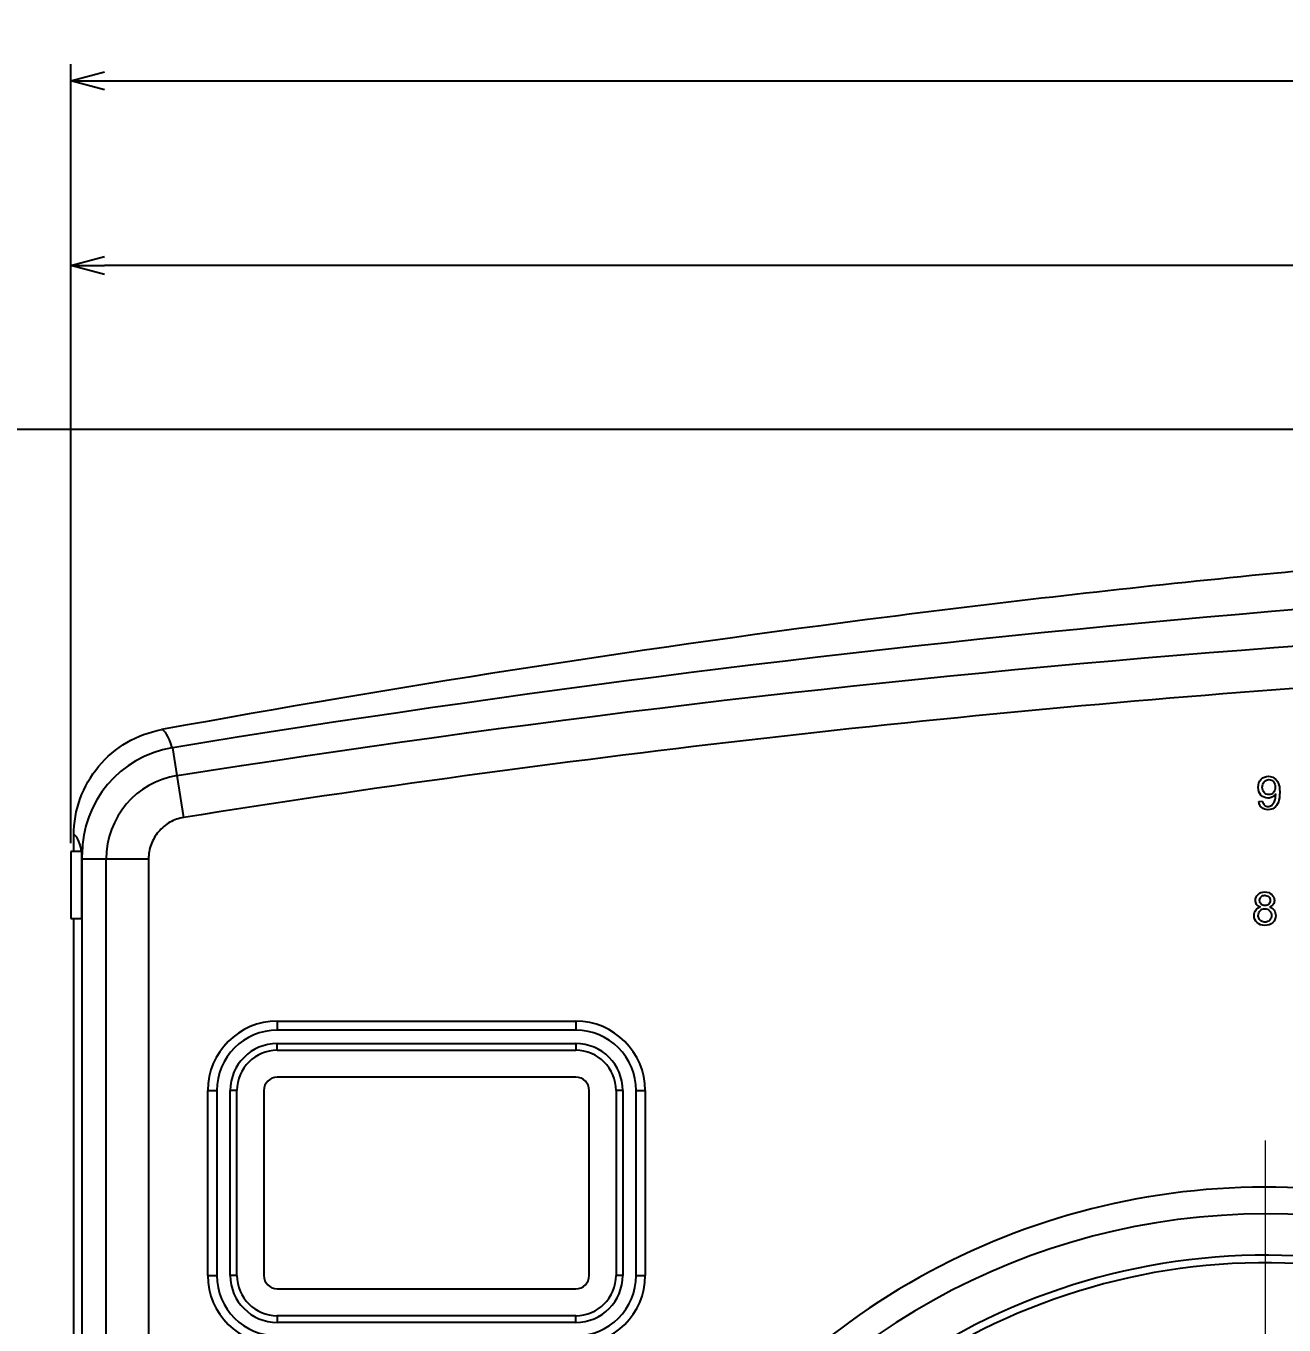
# Model space of a CAD drawing. Header units: millimetres. Extents: x -16130 to 36813, y -8099 to 27484.
# Drawn here: x 30035.3 to 30129.2, y 18276.2 to 18373.1 of the extents above; entities that cross this region are included whole.
import ezdxf

# ---------------------------------------------------------------- set-up
doc = ezdxf.new("R2010")
doc.units = ezdxf.units.MM
doc.header["$LTSCALE"] = 6
doc.header["$PDMODE"] = 99
doc.header["$PDSIZE"] = 1
doc.linetypes.add('CENTER2', pattern=[28.575, 19.05, -3.175, 3.175, -3.175])
doc.layers.add('05_CENTER', color=4, linetype='CENTER2', lineweight=13)
doc.layers.add('08_DIM', color=3, linetype='Continuous', lineweight=13)
doc.styles.add('KSS_TXT', font='txt.shx', dxfattribs={"bigfont": 'extfont2.shx'})
doc.dimstyles.new('KSS_DIM', dxfattribs={"dimtxt": 3, "dimasz": 2.5, "dimexe": 1.25, "dimexo": 0.625, "dimtad": 1, "dimdsep": 46, "dimtxsty": 'KSS_TXT', "dimblk": 'OPEN30', "dimcen": 0, "dimazin": 2, "dimtfac": 0.75, "dimtmove": 0, "dimatfit": 3, "dimldrblk": 'OPEN30', "dimfxl": 1, "dimtolj": 1, "dimarcsym": 0})

# ---------------------------------------------------------------- blocks, each defined once
blk = doc.blocks.new('_Open30')
at = {"color": 0, "linetype": 'ByBlock', "lineweight": -2}
for p, q in [((-1, 0.268), (0, 0)), ((0, 0), (-1, -0.268)), ((0, 0), (-1, 0))]:
    blk.add_line(p, q, dxfattribs=at)
blk = doc.blocks.new('*D3046')
at = {"layer": '08_DIM', "color": 0, "lineweight": -2, "transparency": 16777216}
for p, q in [((30038.619, 18312.172), (30038.619, 18356.537)), ((30237.819, 18317.172), (30237.819, 18356.537)), ((30235.319, 18355.287), (30041.119, 18355.287))]:
    blk.add_line(p, q, dxfattribs=at)
at = {"layer": 'Defpoints', "color": 0, "transparency": 16777216}
for p in [(30038.619, 18355.287), (30237.819, 18316.547), (30038.619, 18311.547)]:
    blk.add_point(p, dxfattribs=at)
at = {"layer": '08_DIM', "color": 0, "lineweight": -2, "transparency": 16777216, "xscale": 2.5, "yscale": 2.5, "zscale": 2.5, "rotation": 180}
blk.add_blockref('_Open30', (30038.619, 18355.287), dxfattribs=at)
at = {"layer": '08_DIM', "color": 0, "lineweight": -2, "transparency": 16777216, "xscale": 2.5, "yscale": 2.5, "zscale": 2.5}
blk.add_blockref('_Open30', (30237.819, 18355.287), dxfattribs=at)
at = {"layer": '08_DIM', "color": 0, "transparency": 16777216, "insert": (30138.219, 18357.412), "char_height": 3, "attachment_point": 5, "style": 'KSS_TXT'}
blk.add_mtext('\\A1;199.2', dxfattribs=at)
blk = doc.blocks.new('*D3047')
at = {"layer": '08_DIM', "color": 0, "lineweight": -2, "transparency": 16777216}
for p, q in [((30038.619, 18312.172), (30038.619, 18370.304)), ((30370.219, 18305.906), (30370.219, 18370.304)), ((30041.119, 18369.054), (30367.719, 18369.054))]:
    blk.add_line(p, q, dxfattribs=at)
at = {"layer": 'Defpoints', "color": 0, "transparency": 16777216}
for p in [(30370.219, 18369.054), (30038.619, 18311.547), (30370.219, 18305.281)]:
    blk.add_point(p, dxfattribs=at)
at = {"layer": '08_DIM', "color": 0, "lineweight": -2, "transparency": 16777216, "xscale": 2.5, "yscale": 2.5, "zscale": 2.5, "rotation": 180}
blk.add_blockref('_Open30', (30038.619, 18369.054), dxfattribs=at)
at = {"layer": '08_DIM', "color": 0, "lineweight": -2, "transparency": 16777216, "xscale": 2.5, "yscale": 2.5, "zscale": 2.5}
blk.add_blockref('_Open30', (30370.219, 18369.054), dxfattribs=at)
at = {"layer": '08_DIM', "color": 0, "transparency": 16777216, "insert": (30204.419, 18371.179), "char_height": 3, "attachment_point": 5, "style": 'KSS_TXT'}
blk.add_mtext('\\A1;331.6', dxfattribs=at)
blk = doc.blocks.new('*D3049')
at = {"layer": '08_DIM', "color": 0, "lineweight": -2, "transparency": 16777216}
for p, q in [((30200.117, 18343.051), (30005.532, 18343.051)), ((30006.782, 18166.047), (30006.782, 18340.551)), ((30048.444, 18163.547), (30005.532, 18163.547))]:
    blk.add_line(p, q, dxfattribs=at)
at = {"layer": 'Defpoints', "color": 0, "transparency": 16777216}
for p in [(30006.782, 18343.051), (30200.742, 18343.051), (30049.069, 18163.547)]:
    blk.add_point(p, dxfattribs=at)
at = {"layer": '08_DIM', "color": 0, "lineweight": -2, "transparency": 16777216, "xscale": 2.5, "yscale": 2.5, "zscale": 2.5}
for p, rotation in [((30006.782, 18343.051), 90), ((30006.782, 18163.547), 270)]:
    blk.add_blockref('_Open30', p, dxfattribs=dict(at, rotation=rotation))
at = {"layer": '08_DIM', "color": 0, "transparency": 16777216, "insert": (30004.655, 18253.299), "char_height": 3, "attachment_point": 5, "rotation": 90, "style": 'KSS_TXT'}
blk.add_mtext('\\A1;179.5', dxfattribs=at)
blk = doc.blocks.new('140.096a')
at = {"color": 0}
for p, q in [((-163.997, 155.753), (-164.054, 155.743)), ((-163.666, 153.667), (-163.997, 155.753)), ((-163.171, 150.546), (-163.666, 153.667)), ((-82.914, 151.729), (-82.626, 151.754)), ((-171.383, 148), (-171.383, 149.229)), ((-171.6, 148), (-171.6, 143)), ((-170.771, 148), (-171.6, 148)), ((-170.772, 147.9), (-170.771, 148)), ((-170.772, 143), (-170.772, 147.9)), ((-170.748, 147.792), (-170.772, 147.9)), ((-170.747, 147.439), (-170.748, 147.792)), ((-168.962, 147.439), (-170.747, 147.439)), ((-170.747, 9), (-170.747, 147.439)), ((-165.802, 147.439), (-168.962, 147.439)), ((-168.962, 9), (-168.962, 147.439)), ((-165.802, 147.439), (-165.799, 143.487)), ((-165.799, 143.487), (-165.802, 143.487)), ((-165.802, 143.487), (-165.802, 91.856)), ((-171.6, 143), (-170.772, 143)), ((-171.383, 16), (-171.383, 143)), ((-156.198, 135.346), (-133.898, 135.346)), ((-156.198, 135.346), (-156.198, 134.673)), ((-133.898, 135.346), (-133.898, 134.673)), ((-133.898, 134.673), (-156.198, 134.673)), ((-156.198, 133.173), (-156.198, 133.673)), ((-156.198, 133.673), (-133.898, 133.673)), ((-156.198, 133.173), (-133.898, 133.173)), ((-133.898, 133.673), (-133.898, 133.173)), ((-133.898, 131.173), (-156.198, 131.173)), ((-161.371, 130.173), (-160.698, 130.173)), ((-161.371, 116.373), (-161.371, 130.173)), ((-160.698, 130.173), (-160.698, 116.373)), ((-159.198, 130.173), (-159.698, 130.173)), ((-159.698, 116.373), (-159.698, 130.173)), ((-159.198, 116.373), (-159.198, 130.173)), ((-157.198, 130.173), (-157.198, 116.373)), ((-132.898, 116.373), (-132.898, 130.173)), ((-130.398, 130.173), (-130.898, 130.173)), ((-130.898, 130.173), (-130.898, 116.373)), ((-130.398, 130.173), (-130.398, 116.373)), ((-129.398, 116.373), (-129.398, 130.173)), ((-129.398, 130.173), (-128.724, 130.173)), ((-128.724, 130.173), (-128.724, 116.373)), ((-161.371, 116.373), (-160.698, 116.373)), ((-159.198, 116.373), (-159.698, 116.373)), ((-130.398, 116.373), (-130.898, 116.373)), ((-129.398, 116.373), (-128.724, 116.373)), ((-156.198, 115.373), (-133.898, 115.373)), ((-156.198, 113.373), (-156.198, 112.873)), ((-133.898, 113.373), (-156.198, 113.373)), ((-133.898, 112.873), (-156.198, 112.873)), ((-133.898, 112.873), (-133.898, 113.373))]:
    blk.add_line(p, q, dxfattribs=at)
for centre, radius, start, end in [((7.482, -893.306), 1062.981, 90.89395, 99.283434), ((-162.732, 147.837), 8.016, 99.4983, 180.32225), ((-162.669, 147.453), 6.294, 99.11989, 180.13271), ((-156.198, 130.173), 5.173, 90, 180), ((-133.898, 130.173), 5.173, 0, 90), ((-156.198, 130.173), 4.5, 90, 180), ((-133.898, 130.173), 4.5, 0, 90), ((-156.198, 130.173), 3.5, 90, 180), ((-156.198, 130.173), 3, 90, 180), ((-133.898, 130.173), 3.5, 0, 90), ((-133.898, 130.173), 3, 0, 90), ((-156.198, 130.173), 1, 90, 180), ((-133.898, 130.173), 1, 0, 90), ((-82.4, 70), 52.965, 312.5803, 134.52915), ((-82.4, 70), 50.966, 31.68655, 148.31345), ((-82.4, 70), 47.882, 0, 305.46133), ((-82.4, 70), 47.315, 0, 304.4862), ((-156.198, 116.373), 5.173, 180, 270), ((-156.198, 116.373), 4.5, 180, 270), ((-156.198, 116.373), 3.5, 180, 270), ((-156.198, 116.373), 3, 180, 270), ((-156.198, 116.373), 1, 180, 270), ((-133.898, 116.373), 1, 270, 0), ((-133.898, 116.373), 3, 270, 0), ((-133.898, 116.373), 3.5, 270, 0), ((-133.898, 116.373), 4.5, 270, 0), ((-133.898, 116.373), 5.173, 270, 0)]:
    blk.add_arc(centre, radius, start, end, dxfattribs=at)
for points, knots in [([(-59.45, 170.698), (-68.279, 170.028), (-77.1, 169.241), (-94.728, 167.436), (-103.532, 166.417), (-129.886, 163.016), (-147.387, 160.288), (-164.822, 157.098)], [0, 0, 0, 0, 0.25, 0.25, 0.5, 0.5, 1, 1, 1, 1]), ([(-171.383, 149.229), (-171.383, 151.099), (-170.721, 152.919), (-168.333, 155.783), (-166.662, 156.762), (-164.822, 157.098)], [0, 0, 0, 0, 0.5, 0.5, 1, 1, 1, 1]), ([(-81.652, 152.315), (-81.711, 152.219), (-81.794, 152.141), (-81.898, 152.081), (-82.002, 152.021), (-82.115, 151.991), (-82.237, 151.993), (-82.439, 151.996), (-82.609, 152.066), (-82.889, 152.359), (-82.959, 152.553), (-82.959, 153.041), (-82.886, 153.241), (-82.741, 153.393), (-82.596, 153.545), (-82.411, 153.619), (-82.191, 153.621), (-82.032, 153.622), (-81.885, 153.577), (-81.753, 153.49), (-81.622, 153.405), (-81.522, 153.284), (-81.454, 153.124), (-81.386, 152.966), (-81.351, 152.737), (-81.351, 152.123), (-81.386, 151.874), (-81.452, 151.689), (-81.519, 151.504), (-81.622, 151.363), (-81.755, 151.265), (-81.889, 151.168), (-82.046, 151.121), (-82.417, 151.121), (-82.574, 151.174), (-82.696, 151.28), (-82.817, 151.385), (-82.889, 151.536), (-82.914, 151.729)], [0, 0, 0, 0, 0.045035, 0.045035, 0.045035, 0.091501, 0.091501, 0.091501, 0.172196, 0.172196, 0.252892, 0.252892, 0.335768, 0.335768, 0.335768, 0.416161, 0.416161, 0.416161, 0.476991, 0.476991, 0.476991, 0.539996, 0.539996, 0.539996, 0.633863, 0.633863, 0.731282, 0.731282, 0.731282, 0.800591, 0.800591, 0.800591, 0.865023, 0.865023, 0.932938, 0.932938, 0.932938, 1, 1, 1, 1]), ([(-81.687, 152.81), (-81.687, 152.981), (-81.732, 153.118), (-81.822, 153.22), (-81.911, 153.323), (-82.024, 153.372), (-82.289, 153.372), (-82.404, 153.316), (-82.502, 153.209), (-82.601, 153.1), (-82.65, 152.958), (-82.65, 152.628), (-82.603, 152.502), (-82.417, 152.307), (-82.3, 152.258), (-82.024, 152.258), (-81.91, 152.307), (-81.731, 152.502), (-81.687, 152.638), (-81.687, 152.81)], [0, 0, 0, 0, 0.133796, 0.133796, 0.133796, 0.248852, 0.248852, 0.368223, 0.368223, 0.368223, 0.505901, 0.505901, 0.629426, 0.629426, 0.752951, 0.752951, 0.876475, 0.876475, 1, 1, 1, 1]), ([(-82.626, 151.754), (-82.601, 151.619), (-82.554, 151.521), (-82.486, 151.461), (-82.416, 151.399), (-82.328, 151.37), (-82.128, 151.37), (-82.046, 151.391), (-81.976, 151.432), (-81.906, 151.473), (-81.849, 151.531), (-81.805, 151.601), (-81.761, 151.672), (-81.726, 151.767), (-81.695, 151.887), (-81.664, 152.007), (-81.651, 152.13), (-81.651, 152.268), (-81.651, 152.288), (-81.652, 152.315)], [0, 0, 0, 0, 0.178241, 0.178241, 0.178241, 0.334948, 0.334948, 0.470286, 0.470286, 0.470286, 0.601212, 0.601212, 0.601212, 0.767348, 0.767348, 0.767348, 0.978103, 0.978103, 1, 1, 1, 1]), ([(-163.171, 150.546), (-163.539, 150.488), (-163.888, 150.366), (-164.373, 150.091), (-164.524, 149.986), (-164.807, 149.752), (-164.94, 149.62), (-165.179, 149.337), (-165.284, 149.187), (-165.468, 148.868), (-165.547, 148.699), (-165.674, 148.351), (-165.721, 148.174), (-165.785, 147.811), (-165.802, 147.625), (-165.802, 147.439)], [0, 0, 0, 0, 0.25, 0.25, 0.375, 0.375, 0.5, 0.5, 0.625, 0.625, 0.75, 0.75, 0.875, 0.875, 1, 1, 1, 1]), ([(-82.794, 143.859), (-82.919, 143.904), (-83.012, 143.97), (-83.074, 144.054), (-83.135, 144.138), (-83.163, 144.24), (-83.163, 144.534), (-83.1, 144.684), (-82.971, 144.806), (-82.844, 144.927), (-82.673, 144.987), (-82.462, 144.988), (-82.247, 144.99), (-82.076, 144.925), (-81.816, 144.678), (-81.75, 144.526), (-81.75, 144.235), (-81.78, 144.137), (-81.84, 144.053), (-81.899, 143.97), (-81.99, 143.904), (-82.112, 143.859)], [0, 0, 0, 0, 0.100432, 0.100432, 0.100432, 0.195492, 0.195492, 0.339403, 0.339403, 0.339403, 0.500159, 0.500159, 0.500159, 0.652166, 0.652166, 0.804173, 0.804173, 0.901792, 0.901792, 0.901792, 1, 1, 1, 1]), ([(-82.854, 144.367), (-82.854, 144.251), (-82.817, 144.157), (-82.67, 144.01), (-82.572, 143.974), (-82.338, 143.974), (-82.244, 144.01), (-82.17, 144.083), (-82.098, 144.156), (-82.06, 144.245), (-82.06, 144.459), (-82.097, 144.552), (-82.174, 144.627), (-82.249, 144.701), (-82.343, 144.739), (-82.572, 144.739), (-82.667, 144.704), (-82.817, 144.557), (-82.854, 144.469), (-82.854, 144.367)], [0, 0, 0, 0, 0.12845, 0.12845, 0.2569, 0.2569, 0.38183, 0.38183, 0.38183, 0.502491, 0.502491, 0.626864, 0.626864, 0.626864, 0.750069, 0.750069, 0.875035, 0.875035, 1, 1, 1, 1]), ([(-82.112, 143.859), (-81.962, 143.81), (-81.846, 143.73), (-81.69, 143.512), (-81.651, 143.382), (-81.651, 143.021), (-81.724, 142.845), (-81.873, 142.703), (-82.021, 142.561), (-82.216, 142.488), (-82.698, 142.488), (-82.893, 142.56), (-83.189, 142.846), (-83.262, 143.026), (-83.262, 143.398), (-83.222, 143.532), (-83.059, 143.747), (-82.943, 143.82), (-82.794, 143.859)], [0, 0, 0, 0, 0.101693, 0.101693, 0.203385, 0.203385, 0.344443, 0.344443, 0.344443, 0.490246, 0.490246, 0.636049, 0.636049, 0.781852, 0.781852, 0.890926, 0.890926, 1, 1, 1, 1]), ([(-82.953, 143.237), (-82.953, 143.152), (-82.934, 143.069), (-82.893, 142.99), (-82.852, 142.909), (-82.792, 142.846), (-82.633, 142.759), (-82.546, 142.737), (-82.31, 142.737), (-82.192, 142.783), (-82.1, 142.876), (-82.009, 142.969), (-81.96, 143.086), (-81.96, 143.372), (-82.009, 143.493), (-82.104, 143.587), (-82.199, 143.682), (-82.32, 143.729), (-82.607, 143.729), (-82.724, 143.681), (-82.815, 143.589), (-82.907, 143.495), (-82.953, 143.379), (-82.953, 143.237)], [0, 0, 0, 0, 0.081806, 0.081806, 0.081806, 0.163734, 0.163734, 0.245662, 0.245662, 0.375869, 0.375869, 0.375869, 0.499605, 0.499605, 0.626187, 0.626187, 0.626187, 0.752755, 0.752755, 0.87648, 0.87648, 0.87648, 1, 1, 1, 1])]:
    blk.add_open_spline(points, degree=3, knots=knots, dxfattribs=at)
for points in [[(-163.666, 153.667), (-112.552, 161.77), (-60.845, 165.919), (-9.093, 166.058)], [(-79.002, 160.261), (-107.185, 158.21), (-135.241, 154.973), (-163.171, 150.546)], [(-164.822, 157.098), (-164.612, 157.11), (-164.356, 156.663), (-164.054, 155.743)], [(-170.794, 148), (-170.99, 148.837), (-171.186, 149.243), (-171.383, 149.229)]]:
    blk.add_open_spline(points, degree=3, dxfattribs=at)
at = {"layer": '05_CENTER', "color": 0}
blk.add_line((-82.4, 12.15), (-82.4, 127.85), dxfattribs=at)

msp = doc.modelspace()

# ---------------------------------------------------------------- block references
at = {"color": 4}
msp.add_blockref('140.096a', (30210.2187, 18163.54656), dxfattribs=at)

# ---------------------------------------------------------------- dimensions: what is measured, and where the dimension line sits
at = {"layer": '08_DIM'}
for base, p1, p2, picture, middle in [((30370.2187, 18369.05405), (30038.6187, 18311.54656), (30370.2187, 18305.28087), '*D3047', (30204.4187, 18371.17905)), ((30038.6187, 18355.28698), (30237.8187, 18316.54656), (30038.6187, 18311.54656), '*D3046', (30138.2187, 18357.41198))]:
    dim = msp.add_linear_dim(base=base, p1=p1, p2=p2, dimstyle='KSS_DIM', dxfattribs=at)
    dim.commit()
    dim.dimension.update_dxf_attribs({"geometry": picture, "text_midpoint": middle})
dim = msp.add_linear_dim(base=(30006.78195, 18343.05107), p1=(30049.0687, 18163.54656), p2=(30200.74241, 18343.05107), angle=90, dimstyle='KSS_DIM', dxfattribs=at)
dim.commit()
dim.dimension.update_dxf_attribs({"geometry": '*D3049', "text_midpoint": (30004.65487, 18253.29881)})

doc.saveas('drawing.dxf')
